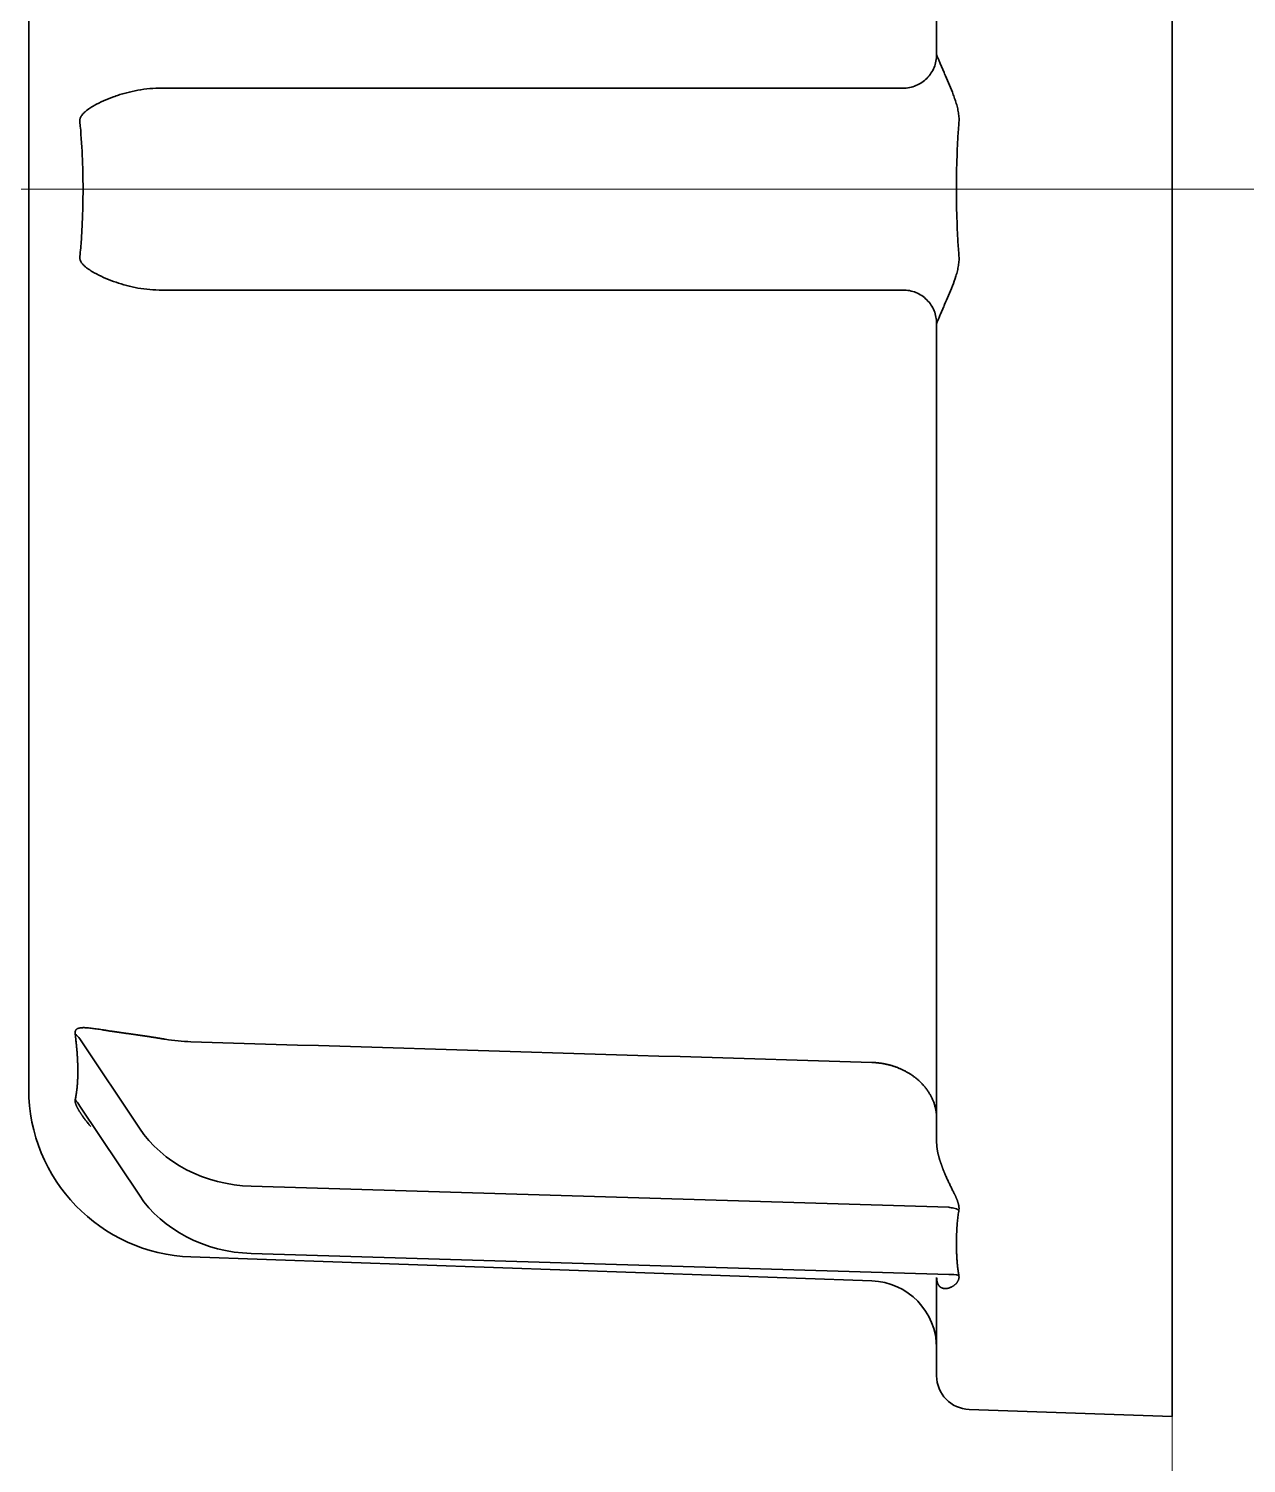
# Model space of a CAD drawing. Extents: x 6569 to 10251, y -294 to 3435.
# Drawn here: x 8336.36 to 8354.47, y 1273.28 to 1294.61 of the extents above; entities that cross this region are included whole.
import ezdxf

# ---------------------------------------------------------------- set-up
doc = ezdxf.new("R2010")
doc.units = 0
doc.header["$LTSCALE"] = 5
doc.layers.get('0').update_dxf_attribs({"linetype": 'CONTINUOUS', "lineweight": 0})
doc.layers.add('1', color=7, linetype='CONTINUOUS', true_color=0xffffff)

msp = doc.modelspace()

# ---------------------------------------------------------------- linework, layer by layer
at = {"color": 4}
for p, q in [((8353.364, 1242.226), (8353.364, 1342.226)), ((8303.364, 1292.226), (8403.364, 1292.226))]:
    msp.add_line(p, q, dxfattribs=at)
at = {"layer": '1', "color": 7, "linetype": 'Continuous', "lineweight": 35}
for p, q in [((8353.364, 1310.476), (8353.364, 1273.976)), ((8349.864, 1306.409), (8349.864, 1294.226)), ((8336.364, 1278.847), (8336.364, 1305.606)), ((8338.302, 1293.726), (8338.377, 1293.726)), ((8338.377, 1293.726), (8338.443, 1293.726)), ((8339.69, 1293.726), (8338.443, 1293.726)), ((8349.364, 1293.726), (8339.69, 1293.726)), ((8338.377, 1290.726), (8338.302, 1290.726)), ((8338.377, 1290.726), (8338.443, 1290.726)), ((8338.443, 1290.726), (8339.69, 1290.726)), ((8339.69, 1290.726), (8349.364, 1290.726)), ((8349.864, 1290.226), (8349.864, 1278.044)), ((8338.01, 1278.265), (8337.126, 1279.591)), ((8337.126, 1278.591), (8338.01, 1277.265)), ((8339.672, 1277.4), (8350.043, 1277.087)), ((8348.899, 1275.995), (8338.777, 1276.348)), ((8350.043, 1276.087), (8339.672, 1276.4)), ((8349.864, 1274.581), (8349.864, 1276.044)), ((8353.364, 1273.976), (8350.347, 1274.081))]:
    msp.add_line(p, q, dxfattribs=at)
for centre, radius, start, end in [((8338.864, 1278.847), 2.5, 180, 268), ((8348.864, 1274.995), 1, 0, 88), ((8350.364, 1274.581), 0.5, 180, 268)]:
    msp.add_arc(centre, radius, start, end, dxfattribs=at)
at = {"layer": '1', "color": 7, "linetype": 'Continuous', "lineweight": 35, "extrusion": (0, 0, -1)}
for centre, major_axis, ratio, start_param, end_param in [((8336.693, 1279.374), (-0.495, -0.073), 0.76974, 2.498206, 2.739037), ((8336.693, 1278.374), (0.483, -0.129), 0.931738, -1.000485, -0.759353), ((8339.742, 1279.131), (-2, 0), 0.866025, -1.53589, -0.523599), ((8339.742, 1278.131), (2, 0), 0.866025, 1.605703, 2.617994)]:
    msp.add_ellipse(centre, major_axis=major_axis, ratio=ratio, start_param=start_param, end_param=end_param, dxfattribs=at)
at = {"layer": '1', "color": 7, "linetype": 'Continuous', "lineweight": 35}
for points, knots in [([(8349.864, 1294.226), (8349.864, 1294.193), (8349.861, 1294.161), (8349.848, 1294.096), (8349.839, 1294.065), (8349.814, 1294.005), (8349.798, 1293.976), (8349.762, 1293.921), (8349.741, 1293.896), (8349.718, 1293.873)], [0, 0, 0, 0, 0.25, 0.25, 0.5, 0.5, 0.75, 0.75, 1, 1, 1, 1]), ([(8350.195, 1293.201), (8350.197, 1293.228), (8350.198, 1293.255), (8350.195, 1293.309), (8350.193, 1293.336), (8350.184, 1293.389), (8350.179, 1293.415), (8350.166, 1293.467), (8350.158, 1293.493), (8350.143, 1293.543), (8350.134, 1293.568), (8350.117, 1293.618), (8350.107, 1293.642), (8350.08, 1293.714), (8350.06, 1293.761), (8350.021, 1293.854), (8350.002, 1293.899), (8349.974, 1293.964), (8349.965, 1293.985), (8349.947, 1294.026), (8349.938, 1294.046), (8349.921, 1294.085), (8349.913, 1294.104), (8349.898, 1294.138), (8349.891, 1294.154), (8349.882, 1294.176), (8349.879, 1294.183), (8349.874, 1294.196), (8349.872, 1294.201), (8349.868, 1294.211), (8349.867, 1294.215), (8349.865, 1294.222), (8349.864, 1294.225), (8349.864, 1294.226)], [0, 0, 0, 0, 0.0625, 0.0625, 0.125, 0.125, 0.1875, 0.1875, 0.25, 0.25, 0.3125, 0.3125, 0.375, 0.375, 0.5, 0.5, 0.625, 0.625, 0.6875, 0.6875, 0.75, 0.75, 0.8125, 0.8125, 0.875, 0.875, 0.90625, 0.90625, 0.9375, 0.9375, 0.96875, 0.96875, 1, 1, 1, 1]), ([(8349.718, 1293.873), (8349.695, 1293.849), (8349.669, 1293.829), (8349.615, 1293.792), (8349.586, 1293.777), (8349.525, 1293.752), (8349.494, 1293.742), (8349.43, 1293.729), (8349.397, 1293.726), (8349.364, 1293.726)], [0, 0, 0, 0, 0.25, 0.25, 0.5, 0.5, 0.75, 0.75, 1, 1, 1, 1]), ([(8337.126, 1293.226), (8337.125, 1293.23), (8337.125, 1293.235), (8337.124, 1293.244), (8337.124, 1293.248), (8337.125, 1293.258), (8337.126, 1293.262), (8337.127, 1293.271), (8337.128, 1293.275), (8337.132, 1293.288), (8337.136, 1293.295), (8337.143, 1293.309), (8337.148, 1293.316), (8337.161, 1293.334), (8337.17, 1293.345), (8337.189, 1293.364), (8337.199, 1293.373), (8337.229, 1293.399), (8337.251, 1293.414), (8337.294, 1293.443), (8337.316, 1293.457), (8337.383, 1293.495), (8337.43, 1293.518), (8337.525, 1293.56), (8337.574, 1293.58), (8337.651, 1293.608), (8337.676, 1293.617), (8337.728, 1293.633), (8337.755, 1293.641), (8337.835, 1293.664), (8337.89, 1293.677), (8338.002, 1293.7), (8338.06, 1293.709), (8338.179, 1293.722), (8338.24, 1293.726), (8338.302, 1293.726)], [0, 0, 0, 0, 0.007812, 0.007812, 0.015625, 0.015625, 0.023437, 0.023437, 0.03125, 0.03125, 0.046875, 0.046875, 0.0625, 0.0625, 0.09375, 0.09375, 0.125, 0.125, 0.1875, 0.1875, 0.25, 0.25, 0.375, 0.375, 0.5, 0.5, 0.5625, 0.5625, 0.625, 0.625, 0.75, 0.75, 0.875, 0.875, 1, 1, 1, 1]), ([(8337.126, 1291.226), (8337.134, 1291.309), (8337.141, 1291.392), (8337.15, 1291.518), (8337.152, 1291.559), (8337.157, 1291.643), (8337.159, 1291.685), (8337.169, 1291.894), (8337.172, 1292.061), (8337.172, 1292.395), (8337.168, 1292.561), (8337.153, 1292.894), (8337.142, 1293.06), (8337.126, 1293.226)], [0, 0, 0, 0, 0.125, 0.125, 0.1875, 0.1875, 0.25, 0.25, 0.5, 0.5, 0.75, 0.75, 1, 1, 1, 1]), ([(8350.195, 1291.251), (8350.188, 1291.332), (8350.182, 1291.414), (8350.173, 1291.576), (8350.17, 1291.657), (8350.161, 1291.901), (8350.158, 1292.063), (8350.158, 1292.389), (8350.161, 1292.551), (8350.17, 1292.795), (8350.173, 1292.876), (8350.182, 1293.039), (8350.188, 1293.12), (8350.195, 1293.201)], [0, 0, 0, 0, 0.125, 0.125, 0.25, 0.25, 0.5, 0.5, 0.75, 0.75, 0.875, 0.875, 1, 1, 1, 1]), ([(8338.302, 1290.726), (8338.239, 1290.726), (8338.179, 1290.73), (8338.06, 1290.743), (8338.002, 1290.752), (8337.918, 1290.769), (8337.89, 1290.775), (8337.835, 1290.789), (8337.808, 1290.796), (8337.727, 1290.819), (8337.675, 1290.836), (8337.574, 1290.872), (8337.525, 1290.892), (8337.429, 1290.935), (8337.383, 1290.958), (8337.315, 1290.996), (8337.293, 1291.009), (8337.25, 1291.038), (8337.229, 1291.053), (8337.198, 1291.079), (8337.188, 1291.088), (8337.169, 1291.108), (8337.16, 1291.119), (8337.147, 1291.137), (8337.143, 1291.144), (8337.136, 1291.158), (8337.132, 1291.165), (8337.128, 1291.178), (8337.127, 1291.182), (8337.126, 1291.191), (8337.125, 1291.195), (8337.124, 1291.204), (8337.124, 1291.209), (8337.125, 1291.218), (8337.125, 1291.222), (8337.126, 1291.226)], [0, 0, 0, 0, 0.125, 0.125, 0.25, 0.25, 0.3125, 0.3125, 0.375, 0.375, 0.5, 0.5, 0.625, 0.625, 0.75, 0.75, 0.8125, 0.8125, 0.875, 0.875, 0.90625, 0.90625, 0.9375, 0.9375, 0.953125, 0.953125, 0.96875, 0.96875, 0.976563, 0.976563, 0.984375, 0.984375, 0.992188, 0.992188, 1, 1, 1, 1]), ([(8349.864, 1290.226), (8349.864, 1290.228), (8349.865, 1290.23), (8349.867, 1290.237), (8349.868, 1290.241), (8349.872, 1290.251), (8349.874, 1290.256), (8349.879, 1290.269), (8349.882, 1290.276), (8349.891, 1290.298), (8349.898, 1290.314), (8349.909, 1290.34), (8349.913, 1290.349), (8349.921, 1290.367), (8349.925, 1290.377), (8349.938, 1290.406), (8349.947, 1290.426), (8349.965, 1290.467), (8349.974, 1290.489), (8350.002, 1290.553), (8350.022, 1290.599), (8350.06, 1290.691), (8350.08, 1290.738), (8350.117, 1290.834), (8350.135, 1290.883), (8350.158, 1290.959), (8350.166, 1290.985), (8350.179, 1291.037), (8350.184, 1291.063), (8350.193, 1291.116), (8350.195, 1291.143), (8350.198, 1291.197), (8350.197, 1291.224), (8350.195, 1291.251)], [0, 0, 0, 0, 0.03125, 0.03125, 0.0625, 0.0625, 0.09375, 0.09375, 0.125, 0.125, 0.1875, 0.1875, 0.21875, 0.21875, 0.25, 0.25, 0.3125, 0.3125, 0.375, 0.375, 0.5, 0.5, 0.625, 0.625, 0.75, 0.75, 0.8125, 0.8125, 0.875, 0.875, 0.9375, 0.9375, 1, 1, 1, 1]), ([(8349.364, 1290.726), (8349.397, 1290.726), (8349.43, 1290.723), (8349.494, 1290.71), (8349.525, 1290.701), (8349.586, 1290.676), (8349.615, 1290.66), (8349.669, 1290.624), (8349.695, 1290.603), (8349.718, 1290.58)], [0, 0, 0, 0, 0.25, 0.25, 0.5, 0.5, 0.75, 0.75, 1, 1, 1, 1]), ([(8349.718, 1290.58), (8349.741, 1290.557), (8349.762, 1290.531), (8349.798, 1290.477), (8349.814, 1290.448), (8349.839, 1290.387), (8349.848, 1290.356), (8349.861, 1290.292), (8349.864, 1290.259), (8349.864, 1290.226)], [0, 0, 0, 0, 0.25, 0.25, 0.5, 0.5, 0.75, 0.75, 1, 1, 1, 1]), ([(8337.066, 1279.725), (8337.065, 1279.723), (8337.064, 1279.721), (8337.062, 1279.718), (8337.06, 1279.714), (8337.059, 1279.71), (8337.057, 1279.706), (8337.056, 1279.702), (8337.055, 1279.697), (8337.055, 1279.692), (8337.054, 1279.688), (8337.054, 1279.683), (8337.054, 1279.678), (8337.054, 1279.672), (8337.054, 1279.667), (8337.055, 1279.663), (8337.055, 1279.661)], [0, 0, 0, 0, 0.07549, 0.15007, 0.223806, 0.296765, 0.369019, 0.440639, 0.511699, 0.582276, 0.652447, 0.72229, 0.791886, 0.861315, 0.93066, 1, 1, 1, 1]), ([(8338.395, 1279.586), (8338.39, 1279.587), (8338.378, 1279.589), (8338.361, 1279.591), (8338.344, 1279.594), (8338.327, 1279.597), (8338.31, 1279.6), (8338.293, 1279.603), (8338.276, 1279.605), (8338.258, 1279.608), (8338.241, 1279.611), (8338.224, 1279.613), (8338.207, 1279.616), (8338.19, 1279.619), (8338.173, 1279.621), (8338.155, 1279.624), (8338.138, 1279.627), (8338.121, 1279.629), (8338.104, 1279.632), (8338.087, 1279.634), (8338.07, 1279.637), (8338.052, 1279.639), (8338.035, 1279.642), (8338.018, 1279.644), (8338.001, 1279.647), (8337.984, 1279.649), (8337.967, 1279.652), (8337.95, 1279.654), (8337.933, 1279.657), (8337.915, 1279.659), (8337.898, 1279.661), (8337.881, 1279.664), (8337.864, 1279.666), (8337.847, 1279.669), (8337.83, 1279.671), (8337.813, 1279.673), (8337.797, 1279.676), (8337.78, 1279.678), (8337.763, 1279.681), (8337.746, 1279.683), (8337.729, 1279.685), (8337.712, 1279.688), (8337.696, 1279.69), (8337.679, 1279.693), (8337.662, 1279.695), (8337.645, 1279.697), (8337.629, 1279.7), (8337.599, 1279.704), (8337.558, 1279.71), (8337.506, 1279.718), (8337.458, 1279.726), (8337.412, 1279.733), (8337.37, 1279.74), (8337.33, 1279.745), (8337.292, 1279.75), (8337.256, 1279.754), (8337.222, 1279.757), (8337.191, 1279.758), (8337.167, 1279.758), (8337.15, 1279.757), (8337.138, 1279.756), (8337.128, 1279.754), (8337.118, 1279.753), (8337.109, 1279.75), (8337.1, 1279.748), (8337.093, 1279.745), (8337.086, 1279.742), (8337.08, 1279.738), (8337.074, 1279.734), (8337.07, 1279.73), (8337.067, 1279.726), (8337.066, 1279.725)], [0, 0, 0, 0, 0.009756, 0.019532, 0.029328, 0.039147, 0.048989, 0.058856, 0.06875, 0.078671, 0.088622, 0.098602, 0.108615, 0.11866, 0.128739, 0.138854, 0.149006, 0.159195, 0.169423, 0.179692, 0.190001, 0.200354, 0.21075, 0.221191, 0.231677, 0.242211, 0.252792, 0.263423, 0.274103, 0.284835, 0.295619, 0.306455, 0.317346, 0.328291, 0.339292, 0.350349, 0.361464, 0.372637, 0.38387, 0.395162, 0.406515, 0.41793, 0.429406, 0.440946, 0.45255, 0.464217, 0.47595, 0.487749, 0.527395, 0.565718, 0.602737, 0.638474, 0.672952, 0.7062, 0.738248, 0.771619, 0.804048, 0.835596, 0.86633, 0.880137, 0.893424, 0.906197, 0.918466, 0.930241, 0.941534, 0.952356, 0.962723, 0.972651, 0.982159, 0.991267, 1, 1, 1, 1]), ([(8337.066, 1279.571), (8337.067, 1279.564), (8337.068, 1279.549), (8337.071, 1279.528), (8337.073, 1279.506), (8337.075, 1279.485), (8337.077, 1279.463), (8337.079, 1279.442), (8337.081, 1279.422), (8337.083, 1279.401), (8337.084, 1279.38), (8337.086, 1279.36), (8337.087, 1279.34), (8337.088, 1279.32), (8337.089, 1279.3), (8337.09, 1279.28), (8337.091, 1279.26), (8337.092, 1279.241), (8337.093, 1279.222), (8337.093, 1279.203), (8337.094, 1279.184), (8337.094, 1279.165), (8337.095, 1279.146), (8337.095, 1279.128), (8337.095, 1279.11), (8337.095, 1279.092), (8337.095, 1279.074), (8337.094, 1279.056), (8337.094, 1279.039), (8337.093, 1279.021), (8337.093, 1279.004), (8337.092, 1278.987), (8337.091, 1278.97), (8337.09, 1278.953), (8337.089, 1278.937), (8337.088, 1278.921), (8337.087, 1278.904), (8337.086, 1278.889), (8337.084, 1278.873), (8337.083, 1278.857), (8337.081, 1278.842), (8337.079, 1278.826), (8337.077, 1278.811), (8337.075, 1278.797), (8337.073, 1278.782), (8337.071, 1278.767), (8337.068, 1278.753), (8337.067, 1278.744), (8337.066, 1278.739)], [0, 0, 0, 0, 0.021779, 0.043552, 0.06532, 0.087084, 0.108843, 0.130598, 0.152348, 0.174095, 0.195839, 0.217578, 0.239315, 0.261049, 0.28278, 0.304509, 0.326236, 0.347961, 0.369684, 0.391405, 0.413126, 0.434845, 0.456564, 0.478282, 0.5, 0.521718, 0.543437, 0.565155, 0.586875, 0.608595, 0.630317, 0.65204, 0.673765, 0.695491, 0.71722, 0.738951, 0.760685, 0.782422, 0.804162, 0.825905, 0.847652, 0.869403, 0.891157, 0.912916, 0.93468, 0.956448, 0.978221, 1, 1, 1, 1]), ([(8349.864, 1278.405), (8349.864, 1278.413), (8349.864, 1278.43), (8349.863, 1278.455), (8349.86, 1278.481), (8349.857, 1278.505), (8349.853, 1278.53), (8349.848, 1278.554), (8349.843, 1278.578), (8349.836, 1278.601), (8349.829, 1278.625), (8349.821, 1278.648), (8349.813, 1278.67), (8349.803, 1278.692), (8349.793, 1278.714), (8349.783, 1278.735), (8349.772, 1278.756), (8349.76, 1278.776), (8349.748, 1278.796), (8349.735, 1278.816), (8349.721, 1278.835), (8349.708, 1278.854), (8349.693, 1278.872), (8349.679, 1278.889), (8349.663, 1278.907), (8349.648, 1278.923), (8349.632, 1278.94), (8349.616, 1278.956), (8349.599, 1278.971), (8349.582, 1278.986), (8349.565, 1279), (8349.548, 1279.014), (8349.53, 1279.027), (8349.513, 1279.04), (8349.495, 1279.053), (8349.477, 1279.065), (8349.458, 1279.077), (8349.44, 1279.088), (8349.421, 1279.098), (8349.403, 1279.109), (8349.384, 1279.118), (8349.365, 1279.128), (8349.346, 1279.137), (8349.327, 1279.145), (8349.309, 1279.153), (8349.29, 1279.161), (8349.271, 1279.168), (8349.252, 1279.175), (8349.233, 1279.181), (8349.215, 1279.187), (8349.196, 1279.193), (8349.177, 1279.198), (8349.159, 1279.203), (8349.141, 1279.208), (8349.122, 1279.212), (8349.104, 1279.216), (8349.086, 1279.22), (8349.068, 1279.223), (8349.051, 1279.226), (8349.033, 1279.229), (8349.016, 1279.231), (8348.999, 1279.233), (8348.982, 1279.235), (8348.965, 1279.237), (8348.948, 1279.238), (8348.932, 1279.239), (8348.915, 1279.24), (8348.905, 1279.24), (8348.899, 1279.24)], [0, 0, 0, 0, 0.019871, 0.039597, 0.059177, 0.078612, 0.097901, 0.117045, 0.136044, 0.154897, 0.173605, 0.192167, 0.210585, 0.228856, 0.246983, 0.264964, 0.2828, 0.30049, 0.318036, 0.335436, 0.35269, 0.3698, 0.386764, 0.403583, 0.420257, 0.436785, 0.453169, 0.469407, 0.4855, 0.501447, 0.51725, 0.532907, 0.54842, 0.563787, 0.579009, 0.594086, 0.609018, 0.623804, 0.638446, 0.652943, 0.667294, 0.681501, 0.695562, 0.709479, 0.72325, 0.736876, 0.750358, 0.763694, 0.776886, 0.789932, 0.802834, 0.815591, 0.828202, 0.840669, 0.852991, 0.865168, 0.8772, 0.889088, 0.90083, 0.912428, 0.923881, 0.93519, 0.946353, 0.957372, 0.968246, 0.978975, 0.98956, 1, 1, 1, 1]), ([(8337.055, 1278.684), (8337.055, 1278.683), (8337.055, 1278.68), (8337.054, 1278.677), (8337.054, 1278.673), (8337.054, 1278.67), (8337.054, 1278.666), (8337.054, 1278.662), (8337.055, 1278.657), (8337.056, 1278.653), (8337.057, 1278.648), (8337.058, 1278.643), (8337.059, 1278.638), (8337.06, 1278.633), (8337.062, 1278.628), (8337.064, 1278.622), (8337.065, 1278.618), (8337.066, 1278.616)], [0, 0, 0, 0, 0.064702, 0.129405, 0.194175, 0.259079, 0.324181, 0.389548, 0.455244, 0.521332, 0.587875, 0.654933, 0.722568, 0.790836, 0.859794, 0.929498, 1, 1, 1, 1]), ([(8337.066, 1278.616), (8337.067, 1278.615), (8337.068, 1278.611), (8337.07, 1278.605), (8337.073, 1278.6), (8337.075, 1278.594), (8337.078, 1278.587), (8337.081, 1278.581), (8337.085, 1278.574), (8337.088, 1278.567), (8337.092, 1278.56), (8337.096, 1278.553), (8337.1, 1278.545), (8337.105, 1278.537), (8337.109, 1278.529), (8337.114, 1278.521), (8337.119, 1278.513), (8337.125, 1278.504), (8337.13, 1278.495), (8337.136, 1278.486), (8337.142, 1278.477), (8337.149, 1278.467), (8337.155, 1278.457), (8337.169, 1278.437), (8337.191, 1278.407), (8337.222, 1278.366), (8337.255, 1278.326), (8337.278, 1278.299), (8337.289, 1278.286)], [0, 0, 0, 0, 0.018261, 0.03694, 0.056055, 0.075619, 0.095648, 0.116155, 0.137152, 0.158651, 0.180663, 0.203197, 0.226264, 0.249872, 0.274029, 0.298743, 0.324021, 0.34987, 0.376297, 0.403306, 0.430905, 0.459097, 0.487888, 0.517283, 0.636143, 0.758225, 0.88379, 1, 1, 1, 1]), ([(8350.005, 1277.544), (8350.002, 1277.549), (8349.998, 1277.559), (8349.991, 1277.574), (8349.985, 1277.589), (8349.978, 1277.605), (8349.972, 1277.62), (8349.966, 1277.634), (8349.96, 1277.649), (8349.955, 1277.664), (8349.949, 1277.678), (8349.944, 1277.692), (8349.939, 1277.707), (8349.934, 1277.721), (8349.929, 1277.735), (8349.924, 1277.748), (8349.92, 1277.762), (8349.915, 1277.775), (8349.911, 1277.789), (8349.907, 1277.802), (8349.903, 1277.815), (8349.9, 1277.828), (8349.896, 1277.84), (8349.893, 1277.853), (8349.89, 1277.865), (8349.887, 1277.877), (8349.884, 1277.889), (8349.882, 1277.901), (8349.879, 1277.912), (8349.877, 1277.924), (8349.875, 1277.935), (8349.873, 1277.946), (8349.871, 1277.956), (8349.87, 1277.967), (8349.869, 1277.977), (8349.867, 1277.987), (8349.867, 1277.997), (8349.866, 1278.007), (8349.865, 1278.016), (8349.865, 1278.026), (8349.864, 1278.035), (8349.864, 1278.041), (8349.864, 1278.044)], [0, 0, 0, 0, 0.035073, 0.069552, 0.103441, 0.136743, 0.169461, 0.201601, 0.233165, 0.264159, 0.294588, 0.324455, 0.353767, 0.382529, 0.410747, 0.438426, 0.465574, 0.492197, 0.518301, 0.543896, 0.568988, 0.593586, 0.6177, 0.641338, 0.66451, 0.687227, 0.7095, 0.731341, 0.752762, 0.773776, 0.794397, 0.81464, 0.834519, 0.854051, 0.873253, 0.892142, 0.910736, 0.929056, 0.947121, 0.964952, 0.982571, 1, 1, 1, 1]), ([(8350.195, 1277.048), (8350.195, 1277.05), (8350.196, 1277.054), (8350.196, 1277.059), (8350.197, 1277.065), (8350.197, 1277.071), (8350.197, 1277.077), (8350.196, 1277.084), (8350.196, 1277.09), (8350.195, 1277.097), (8350.195, 1277.103), (8350.193, 1277.11), (8350.192, 1277.117), (8350.191, 1277.124), (8350.189, 1277.132), (8350.187, 1277.139), (8350.185, 1277.147), (8350.183, 1277.154), (8350.18, 1277.162), (8350.178, 1277.17), (8350.175, 1277.179), (8350.172, 1277.187), (8350.169, 1277.195), (8350.165, 1277.204), (8350.161, 1277.213), (8350.158, 1277.222), (8350.154, 1277.231), (8350.149, 1277.241), (8350.145, 1277.25), (8350.14, 1277.26), (8350.136, 1277.27), (8350.131, 1277.28), (8350.124, 1277.295), (8350.114, 1277.314), (8350.102, 1277.338), (8350.09, 1277.363), (8350.078, 1277.388), (8350.066, 1277.413), (8350.053, 1277.438), (8350.041, 1277.464), (8350.029, 1277.49), (8350.017, 1277.517), (8350.009, 1277.535), (8350.005, 1277.544)], [0, 0, 0, 0, 0.014414, 0.028974, 0.043684, 0.058551, 0.073581, 0.088779, 0.104152, 0.119704, 0.13544, 0.151365, 0.167484, 0.183801, 0.200322, 0.217049, 0.233988, 0.251142, 0.268514, 0.286109, 0.303929, 0.321979, 0.34026, 0.358778, 0.377533, 0.39653, 0.41577, 0.435257, 0.454992, 0.474978, 0.495218, 0.515714, 0.536467, 0.583885, 0.63104, 0.677944, 0.724604, 0.77103, 0.817232, 0.86322, 0.909004, 0.954594, 1, 1, 1, 1]), ([(8350.195, 1276.073), (8350.193, 1276.081), (8350.191, 1276.095), (8350.187, 1276.118), (8350.184, 1276.141), (8350.181, 1276.164), (8350.178, 1276.187), (8350.175, 1276.211), (8350.173, 1276.235), (8350.17, 1276.26), (8350.168, 1276.285), (8350.166, 1276.31), (8350.165, 1276.335), (8350.163, 1276.361), (8350.162, 1276.387), (8350.161, 1276.413), (8350.16, 1276.44), (8350.159, 1276.467), (8350.159, 1276.495), (8350.158, 1276.523), (8350.158, 1276.557), (8350.158, 1276.599), (8350.159, 1276.647), (8350.161, 1276.694), (8350.163, 1276.741), (8350.166, 1276.787), (8350.169, 1276.832), (8350.173, 1276.877), (8350.177, 1276.921), (8350.182, 1276.964), (8350.188, 1277.006), (8350.193, 1277.034), (8350.195, 1277.048)], [0, 0, 0, 0, 0.023767, 0.047813, 0.072139, 0.096746, 0.121634, 0.146804, 0.172257, 0.197993, 0.224014, 0.25032, 0.276911, 0.303788, 0.330952, 0.358404, 0.386144, 0.414172, 0.44249, 0.471098, 0.499996, 0.549727, 0.598592, 0.646596, 0.693742, 0.740031, 0.785469, 0.830058, 0.873802, 0.916704, 0.958769, 1, 1, 1, 1]), ([(8349.864, 1276.044), (8349.864, 1276.042), (8349.864, 1276.038), (8349.865, 1276.032), (8349.865, 1276.026), (8349.865, 1276.02), (8349.866, 1276.014), (8349.866, 1276.009), (8349.867, 1276.003), (8349.868, 1275.998), (8349.869, 1275.993), (8349.87, 1275.987), (8349.871, 1275.982), (8349.872, 1275.977), (8349.873, 1275.972), (8349.875, 1275.967), (8349.877, 1275.963), (8349.878, 1275.958), (8349.88, 1275.954), (8349.882, 1275.949), (8349.884, 1275.945), (8349.886, 1275.941), (8349.888, 1275.937), (8349.891, 1275.933), (8349.893, 1275.929), (8349.896, 1275.925), (8349.898, 1275.922), (8349.901, 1275.918), (8349.904, 1275.915), (8349.907, 1275.912), (8349.91, 1275.909), (8349.913, 1275.906), (8349.917, 1275.903), (8349.92, 1275.9), (8349.924, 1275.898), (8349.927, 1275.896), (8349.931, 1275.893), (8349.935, 1275.891), (8349.939, 1275.889), (8349.943, 1275.888), (8349.947, 1275.886), (8349.951, 1275.884), (8349.956, 1275.883), (8349.96, 1275.882), (8349.965, 1275.881), (8349.969, 1275.88), (8349.974, 1275.879), (8349.979, 1275.879), (8349.984, 1275.878), (8349.989, 1275.878), (8349.994, 1275.878), (8349.999, 1275.878), (8350.003, 1275.879), (8350.005, 1275.879)], [0, 0, 0, 0, 0.013654, 0.027422, 0.041315, 0.055343, 0.069517, 0.083846, 0.098341, 0.113012, 0.127866, 0.142913, 0.158162, 0.173621, 0.189297, 0.205199, 0.221334, 0.237708, 0.254329, 0.271203, 0.288336, 0.305735, 0.323404, 0.34135, 0.359577, 0.378091, 0.396897, 0.415998, 0.435401, 0.455107, 0.475123, 0.495452, 0.516097, 0.537061, 0.55835, 0.579964, 0.601909, 0.624187, 0.6468, 0.669751, 0.693044, 0.716681, 0.740663, 0.764994, 0.789676, 0.814711, 0.8401, 0.865847, 0.891953, 0.918419, 0.945248, 0.972441, 1, 1, 1, 1]), ([(8350.005, 1275.879), (8350.007, 1275.879), (8350.011, 1275.879), (8350.018, 1275.88), (8350.025, 1275.881), (8350.032, 1275.883), (8350.038, 1275.885), (8350.045, 1275.886), (8350.052, 1275.889), (8350.059, 1275.891), (8350.066, 1275.894), (8350.072, 1275.897), (8350.079, 1275.9), (8350.086, 1275.903), (8350.093, 1275.907), (8350.099, 1275.91), (8350.106, 1275.914), (8350.113, 1275.919), (8350.119, 1275.923), (8350.127, 1275.929), (8350.135, 1275.935), (8350.144, 1275.943), (8350.153, 1275.951), (8350.161, 1275.96), (8350.167, 1275.968), (8350.174, 1275.977), (8350.179, 1275.986), (8350.184, 1275.996), (8350.188, 1276.005), (8350.191, 1276.015), (8350.194, 1276.024), (8350.196, 1276.034), (8350.197, 1276.044), (8350.197, 1276.053), (8350.196, 1276.063), (8350.195, 1276.07), (8350.195, 1276.073)], [0, 0, 0, 0, 0.025194, 0.050444, 0.075752, 0.10112, 0.12655, 0.152044, 0.177602, 0.203227, 0.228921, 0.254685, 0.280521, 0.306431, 0.332416, 0.358477, 0.384617, 0.410837, 0.437139, 0.463524, 0.503498, 0.542512, 0.580583, 0.617728, 0.653966, 0.689317, 0.723804, 0.75745, 0.790283, 0.822331, 0.853623, 0.884193, 0.914077, 0.943312, 0.971938, 1, 1, 1, 1])]:
    msp.add_open_spline(points, degree=3, knots=knots, dxfattribs=at)
for points in [[(8337.055, 1279.661), (8337.059, 1279.631), (8337.062, 1279.601), (8337.066, 1279.571)], [(8338.777, 1279.548), (8338.649, 1279.552), (8338.521, 1279.564), (8338.395, 1279.586)], [(8348.899, 1279.24), (8345.525, 1279.343), (8342.151, 1279.445), (8338.777, 1279.548)], [(8337.066, 1278.739), (8337.062, 1278.72), (8337.059, 1278.702), (8337.055, 1278.684)], [(8350.195, 1277.048), (8350.17, 1277.058), (8350.12, 1277.074), (8350.068, 1277.084), (8350.043, 1277.087)], [(8350.195, 1276.073), (8350.146, 1276.085), (8350.094, 1276.089), (8350.043, 1276.087)]]:
    msp.add_open_spline(points, degree=3, dxfattribs=at)

doc.saveas('drawing.dxf')
